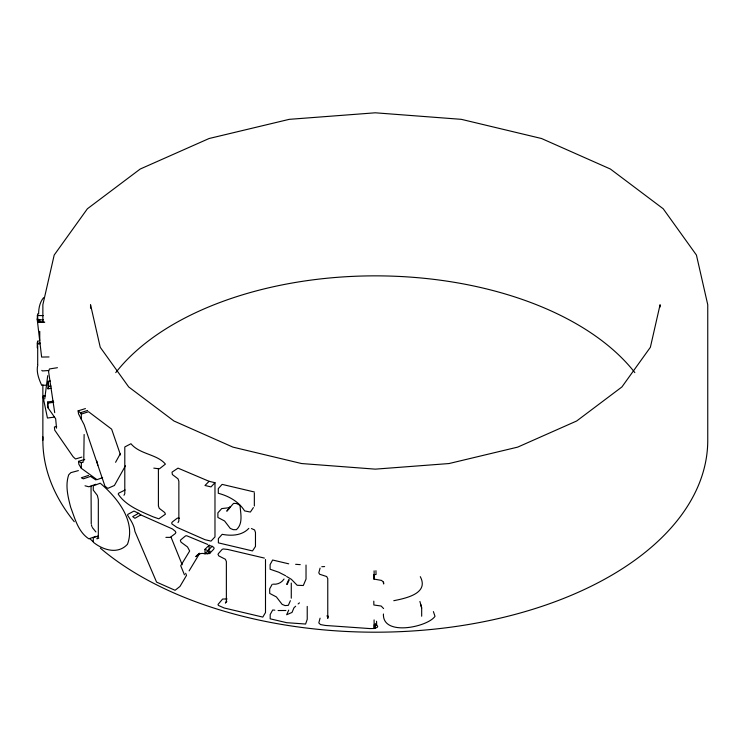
<?xml version="1.0" encoding="UTF-8"?>
<svg xmlns="http://www.w3.org/2000/svg" width="745" height="745" viewBox="0 0 745 745"><rect width="100%" height="100%" fill="white"/><g stroke="black" fill="none" stroke-linecap="round" stroke-linejoin="round"><path stroke-width="1.12" d="M53.51 401.136L47.764 401.983L47.466 405.336L48.015 407.85L55.651 418.727L56.545 428.151M47.717 375.685L44.728 398.929M83.757 460.876L84.129 434.484M37.688 364.296L37.706 345.717M37.641 313.841L37.269 319.81L41.618 357.06L49.03 356.948M85.433 408.577L78.123 410.858L78.523 413.894L84.129 424.715L104.971 486.215L107.82 488.375L114.423 485.47L125.439 465.811M328.191 616.497L327.763 618.397L327.763 578.642L326.71 576.546L319.67 574.255L318.795 572.84L320.089 568.109M320.089 618.192L318.795 622.922L320.508 624.571L325.388 625.455L369.902 628.575L374.186 628.51L377.147 627.42L377.724 626.443L376.672 625.111L376.551 621.274M84.744 459.395L78.495 461.36L78.905 464.396L81.335 468.307L96.971 479.659L102.614 477.666M51.452 388.285L48.015 388.806L48.825 386.413L48.015 381.31L50.306 380.965M37.827 364.91C36.002 371.774 38.908 379.149 41.748 385.407L46.907 385.1M290.373 600.712L288.324 605.359L285.046 605.583L282.094 604.335L276.386 596.922L269.699 593.411L269.699 588.801L272.223 584.238M289.218 579.833L287.132 584.471L286.639 584.378L288.725 579.75M288.725 610.127L286.639 614.755L292.012 612.437L293.977 607.78L295.644 606.234M123.996 495.276L124.797 493.618L124.797 446.953L130.952 443.741C139.771 454.459 156.999 454.04 165.409 464.098L159.421 468.829L153.796 468.13M178.008 522.627L178.856 520.979L178.856 481.223L178.008 478.821L172.374 474.556L172.011 472.162L178.008 468.13L209.103 481.317L214.979 482.704L214.979 536.912L211.003 541.112L204.977 539.687L176.956 527.367L172.011 524.005L171.667 522.971L172.374 521.928L177.357 518.101L179.415 518.213M115.577 462.291L120.271 453.798M209.522 553.554L210.137 552.511L209.643 551.412L204.977 549.344L204.977 553.796L209.522 553.554L213.536 549.363L214.141 548.311L213.657 547.221L209.103 545.191L204.977 549.344M189.118 570.875L199.595 553.488M253.384 507.596L250.367 512.057L244.621 510.902C238.717 501.553 228.79 496.049 218.294 493.283L218.294 488.636L222.103 484.38L254.343 491.979M228.296 509.394L233.548 503.378L236.5 503.499L240.02 505.324C240.533 513.342 243.354 523.577 236.37 529.695L233.213 529.658L230.261 528.41L224.562 520.979L217.885 517.449L217.885 512.849L221.703 508.593L228.585 507.792L230.522 506.721L226.918 511.033L230.522 506.721M226.834 601.345L225.381 603.068L226.368 601.28L226.368 561.525L225.381 559.262L218.825 555.919L218.006 554.382L218.397 553.591L222.206 549.335L223.379 548.963L227.821 549.475L264.391 558.089M214.979 482.704L211.003 486.904L204.977 485.479L209.103 481.317M208.172 550.341L212.223 546.15M207.268 553.814L209.978 551.03M284.059 579.023C281.582 582.637 277.689 584.648 273.229 584.182M199.446 553.2L195.805 556.599C198.058 553.814 201.578 552.762 204.977 553.796L209.103 549.633L209.103 545.191M298.14 603.925L299.453 602.863M43.592 297.693C39.867 302.004 38.535 308.449 38.656 314.055M248.821 528.382C241.995 535.646 231.453 536.093 222.187 534.323L218.378 538.579L218.378 542.863L252.499 550.928L255.47 546.448L255.47 532.433L254.585 529.937L251.465 528.55M140.777 514.907L134.91 518.296L132.712 516.639L138.635 513.286L140.777 514.907L172.477 528.978L175.392 531.381L175.876 532.582L175.271 533.578L170.242 537.387L165.893 537.359M125.132 489.986L118.809 493.097L118.166 494.028C125.747 505.697 140.619 511.359 152.949 516.76L158.806 518.837L165.409 514.18L164.72 512.523L159.234 508.314L158.406 505.92L158.406 468.437M98.834 538.067L96.878 538.84L97.958 537.611L98.321 535.012L98.321 499.504L97.362 495.434L93.274 490.117L93.274 485.833L100.221 483.207C117.179 497.539 136.102 521.006 127.469 544.288C117.803 554.792 102.857 550.024 93.274 542.183L93.274 537.816L98.238 535.944M326.822 615.985L327.809 615.603M95.919 484.25L88.879 486.783L85.014 485.796M95.919 536.316L88.879 538.849C78.095 531.8 74.975 518.567 70.673 507.271C67.953 496.831 65.057 485.321 68.726 474.77L70.868 472.637L78.383 470.607M81.335 419.323L81.335 414.09L88.534 411.715L111.638 429.157L120.504 454.944M83.393 461.937L80.991 462.673L78.495 461.36M88.534 475.403L81.335 477.787L83.338 478.821L90.499 476.4L95.919 479.957M78.123 410.858L80.395 412.777L87.631 410.43M81.848 457.095L75.515 458.976L73.057 456.676L54.748 430.182L54.413 426.987L56.676 426.568M393.779 600.703C405.066 598.375 429.353 593.774 420.292 576.667M82.648 462.31L81.335 462.617L81.335 468.307M57.43 367.704L49.421 368.961L48.593 371.662L54.711 412.674M48.825 386.413L51.116 386.059M48.015 407.85L48.015 403.129L53.752 402.263M54.497 417.107L47.438 418.029L43.247 397.718L43.303 395.995L45.361 395.828M285.866 610.5L278.081 610.537M48.555 370.526L42.372 370.945L41.804 370.367M321.765 566.703L324.624 566.582M44.737 322.194L38.517 322.268L37.269 315.554L43.489 315.591M37.688 322.017L43.908 322.017M40.444 343.445C35.22 346.267 38.116 339.133 38.302 341.061M43.489 319.847L37.269 319.81L37.641 315.982M40.379 343.194L37.269 343.175L37.269 347.85M227.076 598.943L222.615 599.045L218.006 604.456L218.397 605.434L224.152 607.985L262.799 617.093L265.499 612.558L265.499 559.504M295.644 564.31L300.263 564.636M274.849 610.192L272.698 609.969L270.184 614.532L270.184 618.825L286.639 622.671L305.599 624.04L307.229 619.346L307.229 606.402M376.672 625.111L374.186 624.71L374.186 628.51L374.092 619.914M288.725 563.825L272.623 560.026L270.109 564.598L270.109 569.236L278.816 572.244L285.745 575.801M207.659 544.427L186.65 535.73L185.514 535.925L180.756 539.855L180.365 540.628L181.054 542.192L187.517 546.96L189.668 551.002L180.718 565.725L184.453 574.833M286.639 576.5L291.37 579.321L297.153 585.272L303.308 585.514L306.027 579.107L306.027 565.045M138.635 513.286L133.951 511.07L127.889 514.348L127.525 515.13C130.701 520.122 134.156 525.104 134.91 531.399L156.571 582.106L175.084 590.291L179.992 586.427L186.511 575.401L185.654 573.278M95.919 531.949L92.296 527.497M80.395 412.777L81.335 414.09M383.601 608.563L381.142 606.03L373.86 604.987L373.794 601.159M171.015 537.108L182.208 564.766M91.356 524.843L91.98 526.613M433.394 611.598L435.006 616.301C427.872 627.001 382.371 636.761 383.424 613.982M97.837 465.318L96.897 461.118M421.679 616.227L421.679 608.004L419.91 601.457M420.655 604.214L421.679 608.004M47.764 401.983L48.015 403.129M91.244 523.772L91.039 486.122M383.554 582.059L383.684 583.978L383.154 581.836L381.533 580.42L373.776 579.042L373.776 574.637L376.057 574.507L375.946 570.679M375.322 623.5L375.443 628.296M374.111 570.828L374.186 579.144L374.111 575.308M660.079 307.052L660.079 304.733L650.376 347.291L621.926 386.944L576.667 420.99L517.691 447.121L449.012 463.548L375.303 469.145L301.604 463.548L232.924 447.121L173.939 420.99L128.689 386.944L100.24 347.291L90.536 304.733L90.536 308.216M291.276 583.065L291.276 598.198M254.343 493.06L254.343 506.032M48.015 381.31L48.015 388.806M42.865 322.11L42.865 304.733L54.189 255.06L87.398 208.768L140.228 169.022L209.084 138.514L289.265 119.34L375.303 112.802L461.351 119.34L541.531 138.514L610.379 169.022L663.208 208.768L696.426 255.06L707.75 304.733L707.75 440.267A332.447 191.931 0 0 1 473.047 623.714A332.447 191.931 0 0 1 100.333 548.134M42.865 384.662L42.865 440.267M39.755 319.782L39.755 322.091M39.755 331.339L39.755 340.577M92.846 541.485A332.447 191.931 0 0 1 89.698 538.486M74.295 521.724A332.447 191.931 0 0 1 42.912 436.868M115.754 372.621A284.767 164.412 0 0 1 375.303 275.855A284.767 164.412 0 0 1 634.852 372.621"/></g></svg>
